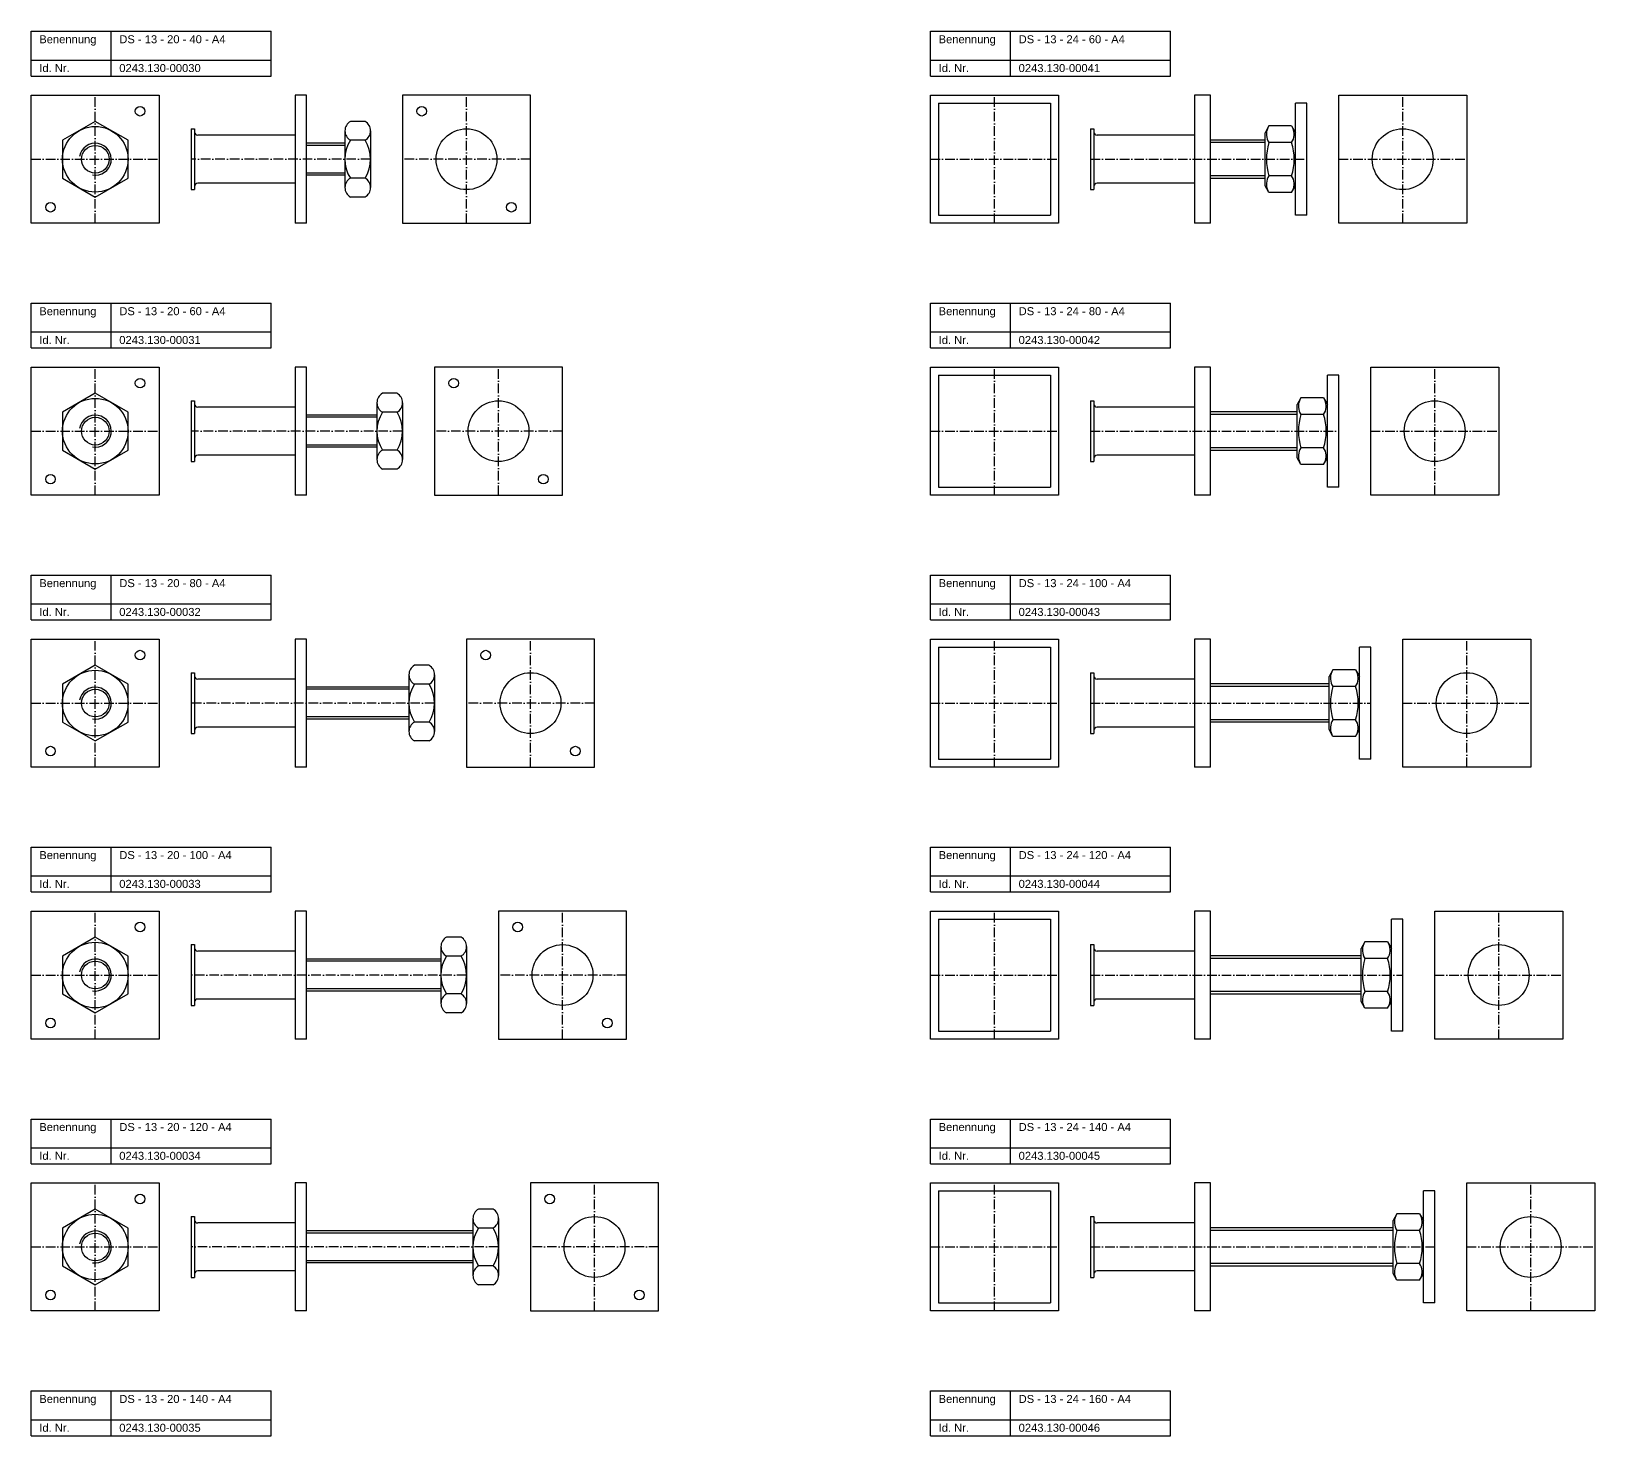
# Model space of a CAD drawing. Header units: millimetres. Extents: x 77 to 2545, y 1116 to 2936.
# Drawn here: x 1468 to 2445, y 2058 to 2936 of the extents above; entities that cross this region are included whole.
import ezdxf

# ---------------------------------------------------------------- set-up
doc = ezdxf.new("R2010")
doc.units = ezdxf.units.MM
doc.header["$LTSCALE"] = 0.5
doc.linetypes.add('achse', pattern=[18, 12, -3, 0, -3])
doc.layers.add('HALFEN', color=2, linetype='CONTINUOUS')
doc.styles.add('ARIAL50', font='ARIAL.TTF', dxfattribs={"height": 5})

msp = doc.modelspace()

# ---------------------------------------------------------------- linework, layer by layer
at = {"layer": 'HALFEN'}
for p, q in [((1468.25, 2936.25), (1618.25, 2936.25)), ((1468.25, 2908.25), (1468.25, 2936.25)), ((1518.25, 2908.25), (1518.25, 2936.25)), ((1618.25, 2908.25), (1618.25, 2936.25)), ((2030.25, 2936.25), (2180.25, 2936.25)), ((2030.25, 2908.25), (2030.25, 2936.25)), ((2080.25, 2908.25), (2080.25, 2936.25)), ((2180.25, 2908.25), (2180.25, 2936.25)), ((1468.25, 2918.25), (1618.25, 2918.25)), ((2030.25, 2918.25), (2180.25, 2918.25)), ((1468.25, 2908.25), (1618.25, 2908.25)), ((2030.25, 2908.25), (2180.25, 2908.25)), ((1468.25, 2816.25), (1468.25, 2896.25)), ((1468.25, 2896.25), (1548.25, 2896.25)), ((1548.25, 2896.25), (1548.25, 2816.25)), ((1633.25, 2896.25), (1633.25, 2816.25)), ((1640.25, 2896.25), (1633.25, 2896.25)), ((1640.25, 2816.25), (1640.25, 2896.25)), ((1700.25, 2896.25), (1700.25, 2816.25)), ((1780.25, 2896.25), (1700.25, 2896.25)), ((1780.25, 2816.25), (1780.25, 2896.25)), ((2030.25, 2816.25), (2030.25, 2896.25)), ((2030.25, 2896.25), (2110.25, 2896.25)), ((2110.25, 2896.25), (2110.25, 2816.25)), ((2195.25, 2896.25), (2195.25, 2816.25)), ((2205.25, 2896.25), (2195.25, 2896.25)), ((2205.25, 2816.25), (2205.25, 2896.25)), ((2285.25, 2816.25), (2285.25, 2896.25)), ((2285.25, 2896.25), (2365.25, 2896.25)), ((2365.25, 2896.25), (2365.25, 2816.25)), ((2035.25, 2891.25), (2035.25, 2821.25)), ((2035.25, 2891.25), (2105.25, 2891.25)), ((2105.25, 2891.25), (2105.25, 2821.25)), ((2258.25, 2821.25), (2258.25, 2891.25)), ((2265.25, 2891.25), (2258.25, 2891.25)), ((2265.25, 2821.25), (2265.25, 2891.25)), ((1568.25, 2875.25), (1568.25, 2837.25)), ((1568.25, 2875.25), (1570.25, 2875.25)), ((1570.25, 2875.25), (1570.25, 2837.25)), ((1664.25, 2874), (1664.25, 2838.5)), ((1676.83, 2879.92), (1667.67, 2879.92)), ((1680.25, 2874), (1680.25, 2838.5)), ((2130.25, 2875.25), (2130.25, 2837.25)), ((2130.25, 2875.25), (2132.25, 2875.25)), ((2132.25, 2875.25), (2132.25, 2837.25)), ((2241.67, 2877.04), (2239.25, 2872.85)), ((2239.25, 2839.65), (2239.25, 2872.85)), ((2255.83, 2877.04), (2241.67, 2877.04)), ((2255.83, 2877.04), (2258.25, 2872.85)), ((1633.25, 2871.25), (1572.25, 2871.25)), ((1664.25, 2866.25), (1640.25, 2866.25)), ((1664.25, 2864.9), (1640.25, 2864.9)), ((1676.83, 2868.09), (1667.67, 2868.09)), ((2195.25, 2871.25), (2134.25, 2871.25)), ((2239.25, 2868.25), (2205.25, 2868.25)), ((2239.25, 2866.63), (2205.25, 2866.63)), ((2255.83, 2866.64), (2241.67, 2866.64)), ((1664.25, 2847.6), (1640.25, 2847.6)), ((1664.25, 2846.25), (1640.25, 2846.25)), ((1676.83, 2844.41), (1667.67, 2844.41)), ((2239.25, 2845.87), (2205.25, 2845.87)), ((2239.25, 2844.25), (2205.25, 2844.25)), ((2255.83, 2845.86), (2241.67, 2845.86)), ((1568.25, 2837.25), (1570.25, 2837.25)), ((1633.25, 2841.25), (1572.25, 2841.25)), ((2130.25, 2837.25), (2132.25, 2837.25)), ((2195.25, 2841.25), (2134.25, 2841.25)), ((2241.67, 2835.46), (2239.25, 2839.65)), ((2255.83, 2835.46), (2241.67, 2835.46)), ((2255.83, 2835.46), (2258.25, 2839.65)), ((1676.83, 2832.58), (1667.67, 2832.58)), ((1548.25, 2816.25), (1468.25, 2816.25)), ((1640.25, 2816.25), (1633.25, 2816.25)), ((1700.25, 2816.25), (1780.25, 2816.25)), ((2110.25, 2816.25), (2030.25, 2816.25)), ((2035.25, 2821.25), (2105.25, 2821.25)), ((2205.25, 2816.25), (2195.25, 2816.25)), ((2265.25, 2821.25), (2258.25, 2821.25)), ((2365.25, 2816.25), (2285.25, 2816.25)), ((1468.25, 2766.25), (1618.25, 2766.25)), ((1468.25, 2738.25), (1468.25, 2766.25)), ((1518.25, 2738.25), (1518.25, 2766.25)), ((1618.25, 2738.25), (1618.25, 2766.25)), ((2030.25, 2766.25), (2180.25, 2766.25)), ((2030.25, 2738.25), (2030.25, 2766.25)), ((2080.25, 2738.25), (2080.25, 2766.25)), ((2180.25, 2738.25), (2180.25, 2766.25)), ((1468.25, 2748.25), (1618.25, 2748.25)), ((2030.25, 2748.25), (2180.25, 2748.25)), ((1468.25, 2738.25), (1618.25, 2738.25)), ((2030.25, 2738.25), (2180.25, 2738.25)), ((1468.25, 2726.25), (1548.25, 2726.25)), ((1468.25, 2646.25), (1468.25, 2726.25)), ((1548.25, 2726.25), (1548.25, 2646.25)), ((1633.25, 2726.25), (1633.25, 2646.25)), ((1640.25, 2726.25), (1633.25, 2726.25)), ((1640.25, 2646.25), (1640.25, 2726.25)), ((1800.25, 2726.25), (1720.25, 2726.25)), ((1720.25, 2726.25), (1720.25, 2646.25)), ((1800.25, 2646.25), (1800.25, 2726.25)), ((2030.25, 2726.25), (2110.25, 2726.25)), ((2030.25, 2646.25), (2030.25, 2726.25)), ((2110.25, 2726.25), (2110.25, 2646.25)), ((2195.25, 2726.25), (2195.25, 2646.25)), ((2205.25, 2726.25), (2195.25, 2726.25)), ((2205.25, 2646.25), (2205.25, 2726.25)), ((2305.25, 2726.25), (2385.25, 2726.25)), ((2305.25, 2646.25), (2305.25, 2726.25)), ((2385.25, 2726.25), (2385.25, 2646.25)), ((2035.25, 2721.25), (2105.25, 2721.25)), ((2035.25, 2721.25), (2035.25, 2651.25)), ((2105.25, 2721.25), (2105.25, 2651.25)), ((2278.25, 2651.25), (2278.25, 2721.25)), ((2285.25, 2721.25), (2278.25, 2721.25)), ((2285.25, 2651.25), (2285.25, 2721.25)), ((1696.83, 2709.92), (1687.67, 2709.92)), ((2261.67, 2707.04), (2259.25, 2702.85)), ((2275.83, 2707.04), (2261.67, 2707.04)), ((2275.83, 2707.04), (2278.25, 2702.85)), ((1568.25, 2705.25), (1568.25, 2667.25)), ((1568.25, 2705.25), (1570.25, 2705.25)), ((1570.25, 2705.25), (1570.25, 2667.25)), ((1633.25, 2701.25), (1572.25, 2701.25)), ((1684.25, 2704), (1684.25, 2668.5)), ((1696.83, 2698.09), (1687.67, 2698.09)), ((1700.25, 2704), (1700.25, 2668.5)), ((2130.25, 2705.25), (2130.25, 2667.25)), ((2130.25, 2705.25), (2132.25, 2705.25)), ((2132.25, 2705.25), (2132.25, 2667.25)), ((2195.25, 2701.25), (2134.25, 2701.25)), ((2259.25, 2698.25), (2205.25, 2698.25)), ((2259.25, 2696.63), (2205.25, 2696.63)), ((2259.25, 2669.65), (2259.25, 2702.85)), ((2275.83, 2696.64), (2261.67, 2696.64)), ((1684.25, 2696.25), (1640.25, 2696.25)), ((1684.25, 2694.9), (1640.25, 2694.9)), ((1684.25, 2677.6), (1640.25, 2677.6)), ((1568.25, 2667.25), (1570.25, 2667.25)), ((1633.25, 2671.25), (1572.25, 2671.25)), ((1684.25, 2676.25), (1640.25, 2676.25)), ((1696.83, 2674.41), (1687.67, 2674.41)), ((2130.25, 2667.25), (2132.25, 2667.25)), ((2195.25, 2671.25), (2134.25, 2671.25)), ((2259.25, 2675.87), (2205.25, 2675.87)), ((2259.25, 2674.25), (2205.25, 2674.25)), ((2261.67, 2665.46), (2259.25, 2669.65)), ((2275.83, 2675.86), (2261.67, 2675.86)), ((2275.83, 2665.46), (2278.25, 2669.65)), ((1696.83, 2662.58), (1687.67, 2662.58)), ((2275.83, 2665.46), (2261.67, 2665.46)), ((2035.25, 2651.25), (2105.25, 2651.25)), ((2285.25, 2651.25), (2278.25, 2651.25)), ((1548.25, 2646.25), (1468.25, 2646.25)), ((1640.25, 2646.25), (1633.25, 2646.25)), ((1720.25, 2646.25), (1800.25, 2646.25)), ((2110.25, 2646.25), (2030.25, 2646.25)), ((2205.25, 2646.25), (2195.25, 2646.25)), ((2385.25, 2646.25), (2305.25, 2646.25)), ((1468.25, 2596.25), (1618.25, 2596.25)), ((1468.25, 2568.25), (1468.25, 2596.25)), ((1518.25, 2568.25), (1518.25, 2596.25)), ((1618.25, 2568.25), (1618.25, 2596.25)), ((2030.25, 2596.25), (2180.25, 2596.25)), ((2030.25, 2568.25), (2030.25, 2596.25)), ((2080.25, 2568.25), (2080.25, 2596.25)), ((2180.25, 2568.25), (2180.25, 2596.25)), ((1468.25, 2578.25), (1618.25, 2578.25)), ((2030.25, 2578.25), (2180.25, 2578.25)), ((1468.25, 2568.25), (1618.25, 2568.25)), ((2030.25, 2568.25), (2180.25, 2568.25)), ((1468.25, 2556.25), (1548.25, 2556.25)), ((1468.25, 2476.25), (1468.25, 2556.25)), ((1548.25, 2556.25), (1548.25, 2476.25)), ((1633.25, 2556.25), (1633.25, 2476.25)), ((1640.25, 2556.25), (1633.25, 2556.25)), ((1640.25, 2476.25), (1640.25, 2556.25)), ((1820.25, 2556.25), (1740.25, 2556.25)), ((1740.25, 2556.25), (1740.25, 2476.25)), ((1820.25, 2476.25), (1820.25, 2556.25)), ((2030.25, 2556.25), (2110.25, 2556.25)), ((2030.25, 2476.25), (2030.25, 2556.25)), ((2035.25, 2551.25), (2105.25, 2551.25)), ((2035.25, 2551.25), (2035.25, 2481.25)), ((2105.25, 2551.25), (2105.25, 2481.25)), ((2110.25, 2556.25), (2110.25, 2476.25)), ((2195.25, 2556.25), (2195.25, 2476.25)), ((2205.25, 2556.25), (2195.25, 2556.25)), ((2205.25, 2476.25), (2205.25, 2556.25)), ((2298.25, 2481.25), (2298.25, 2551.25)), ((2305.25, 2551.25), (2298.25, 2551.25)), ((2305.25, 2481.25), (2305.25, 2551.25)), ((2325.25, 2556.25), (2405.25, 2556.25)), ((2325.25, 2476.25), (2325.25, 2556.25)), ((2405.25, 2556.25), (2405.25, 2476.25)), ((1568.25, 2535.25), (1568.25, 2497.25)), ((1568.25, 2535.25), (1570.25, 2535.25)), ((1570.25, 2535.25), (1570.25, 2497.25)), ((1633.25, 2531.25), (1572.25, 2531.25)), ((1704.25, 2534), (1704.25, 2498.5)), ((1716.83, 2539.92), (1707.67, 2539.92)), ((1720.25, 2534), (1720.25, 2498.5)), ((2130.25, 2535.25), (2130.25, 2497.25)), ((2130.25, 2535.25), (2132.25, 2535.25)), ((2132.25, 2535.25), (2132.25, 2497.25)), ((2195.25, 2531.25), (2134.25, 2531.25)), ((2281.67, 2537.04), (2279.25, 2532.85)), ((2279.25, 2499.65), (2279.25, 2532.85)), ((2295.83, 2537.04), (2281.67, 2537.04)), ((2295.83, 2537.04), (2298.25, 2532.85)), ((1704.25, 2526.25), (1640.25, 2526.25)), ((1704.25, 2524.9), (1640.25, 2524.9)), ((1716.83, 2528.09), (1707.67, 2528.09)), ((2279.25, 2528.25), (2205.25, 2528.25)), ((2279.25, 2526.63), (2205.25, 2526.63)), ((2295.83, 2526.64), (2281.67, 2526.64)), ((1633.25, 2501.25), (1572.25, 2501.25)), ((1704.25, 2507.6), (1640.25, 2507.6)), ((1704.25, 2506.25), (1640.25, 2506.25)), ((1716.83, 2504.41), (1707.67, 2504.41)), ((2195.25, 2501.25), (2134.25, 2501.25)), ((2279.25, 2505.87), (2205.25, 2505.87)), ((2279.25, 2504.25), (2205.25, 2504.25)), ((2295.83, 2505.86), (2281.67, 2505.86)), ((1568.25, 2497.25), (1570.25, 2497.25)), ((1716.83, 2492.58), (1707.67, 2492.58)), ((2130.25, 2497.25), (2132.25, 2497.25)), ((2281.67, 2495.46), (2279.25, 2499.65)), ((2295.83, 2495.46), (2281.67, 2495.46)), ((2295.83, 2495.46), (2298.25, 2499.65)), ((1548.25, 2476.25), (1468.25, 2476.25)), ((1640.25, 2476.25), (1633.25, 2476.25)), ((1740.25, 2476.25), (1820.25, 2476.25)), ((2110.25, 2476.25), (2030.25, 2476.25)), ((2035.25, 2481.25), (2105.25, 2481.25)), ((2205.25, 2476.25), (2195.25, 2476.25)), ((2305.25, 2481.25), (2298.25, 2481.25)), ((2405.25, 2476.25), (2325.25, 2476.25)), ((1468.25, 2426.25), (1618.25, 2426.25)), ((1468.25, 2398.25), (1468.25, 2426.25)), ((1518.25, 2398.25), (1518.25, 2426.25)), ((1618.25, 2398.25), (1618.25, 2426.25)), ((2030.25, 2426.25), (2180.25, 2426.25)), ((2030.25, 2398.25), (2030.25, 2426.25)), ((2080.25, 2398.25), (2080.25, 2426.25)), ((2180.25, 2398.25), (2180.25, 2426.25)), ((1468.25, 2408.25), (1618.25, 2408.25)), ((2030.25, 2408.25), (2180.25, 2408.25)), ((1468.25, 2398.25), (1618.25, 2398.25)), ((2030.25, 2398.25), (2180.25, 2398.25)), ((1468.25, 2306.25), (1468.25, 2386.25)), ((1468.25, 2386.25), (1548.25, 2386.25)), ((1548.25, 2386.25), (1548.25, 2306.25)), ((1633.25, 2386.25), (1633.25, 2306.25)), ((1640.25, 2386.25), (1633.25, 2386.25)), ((1640.25, 2306.25), (1640.25, 2386.25)), ((1840.25, 2386.25), (1760.25, 2386.25)), ((1760.25, 2386.25), (1760.25, 2306.25)), ((1840.25, 2306.25), (1840.25, 2386.25)), ((2030.25, 2306.25), (2030.25, 2386.25)), ((2030.25, 2386.25), (2110.25, 2386.25)), ((2110.25, 2386.25), (2110.25, 2306.25)), ((2195.25, 2386.25), (2195.25, 2306.25)), ((2205.25, 2386.25), (2195.25, 2386.25)), ((2205.25, 2306.25), (2205.25, 2386.25)), ((2345.25, 2386.25), (2425.25, 2386.25)), ((2345.25, 2306.25), (2345.25, 2386.25)), ((2425.25, 2386.25), (2425.25, 2306.25)), ((2035.25, 2381.25), (2105.25, 2381.25)), ((2035.25, 2381.25), (2035.25, 2311.25)), ((2105.25, 2381.25), (2105.25, 2311.25)), ((2325.25, 2381.25), (2318.25, 2381.25)), ((2318.25, 2311.25), (2318.25, 2381.25)), ((2325.25, 2311.25), (2325.25, 2381.25)), ((1568.25, 2365.25), (1568.25, 2327.25)), ((1568.25, 2365.25), (1570.25, 2365.25)), ((1570.25, 2365.25), (1570.25, 2327.25)), ((1736.83, 2369.92), (1727.67, 2369.92)), ((2130.25, 2365.25), (2130.25, 2327.25)), ((2130.25, 2365.25), (2132.25, 2365.25)), ((2132.25, 2365.25), (2132.25, 2327.25)), ((2301.67, 2367.04), (2299.25, 2362.85)), ((2315.83, 2367.04), (2301.67, 2367.04)), ((2315.83, 2367.04), (2318.25, 2362.85)), ((1633.25, 2361.25), (1572.25, 2361.25)), ((1724.25, 2356.25), (1640.25, 2356.25)), ((1724.25, 2354.9), (1640.25, 2354.9)), ((1724.25, 2364), (1724.25, 2328.5)), ((1736.83, 2358.09), (1727.67, 2358.09)), ((1740.25, 2364), (1740.25, 2328.5)), ((2195.25, 2361.25), (2134.25, 2361.25)), ((2299.25, 2358.25), (2205.25, 2358.25)), ((2299.25, 2356.63), (2205.25, 2356.63)), ((2299.25, 2329.65), (2299.25, 2362.85)), ((2315.83, 2356.64), (2301.67, 2356.64)), ((1724.25, 2337.6), (1640.25, 2337.6)), ((1724.25, 2336.25), (1640.25, 2336.25)), ((2299.25, 2335.87), (2205.25, 2335.87)), ((2315.83, 2335.86), (2301.67, 2335.86)), ((1568.25, 2327.25), (1570.25, 2327.25)), ((1633.25, 2331.25), (1572.25, 2331.25)), ((1736.83, 2334.41), (1727.67, 2334.41)), ((2130.25, 2327.25), (2132.25, 2327.25)), ((2195.25, 2331.25), (2134.25, 2331.25)), ((2299.25, 2334.25), (2205.25, 2334.25)), ((2301.67, 2325.46), (2299.25, 2329.65)), ((2315.83, 2325.46), (2301.67, 2325.46)), ((2315.83, 2325.46), (2318.25, 2329.65)), ((1736.83, 2322.58), (1727.67, 2322.58)), ((1548.25, 2306.25), (1468.25, 2306.25)), ((1640.25, 2306.25), (1633.25, 2306.25)), ((1760.25, 2306.25), (1840.25, 2306.25)), ((2110.25, 2306.25), (2030.25, 2306.25)), ((2035.25, 2311.25), (2105.25, 2311.25)), ((2205.25, 2306.25), (2195.25, 2306.25)), ((2325.25, 2311.25), (2318.25, 2311.25)), ((2425.25, 2306.25), (2345.25, 2306.25)), ((1468.25, 2256.25), (1618.25, 2256.25)), ((1468.25, 2228.25), (1468.25, 2256.25)), ((1518.25, 2228.25), (1518.25, 2256.25)), ((1618.25, 2228.25), (1618.25, 2256.25)), ((2030.25, 2256.25), (2180.25, 2256.25)), ((2030.25, 2228.25), (2030.25, 2256.25)), ((2080.25, 2228.25), (2080.25, 2256.25)), ((2180.25, 2228.25), (2180.25, 2256.25)), ((1468.25, 2238.25), (1618.25, 2238.25)), ((2030.25, 2238.25), (2180.25, 2238.25)), ((1468.25, 2228.25), (1618.25, 2228.25)), ((2030.25, 2228.25), (2180.25, 2228.25)), ((1468.25, 2216.25), (1548.25, 2216.25)), ((1468.25, 2136.25), (1468.25, 2216.25)), ((1548.25, 2216.25), (1548.25, 2136.25)), ((1633.25, 2216.25), (1633.25, 2136.25)), ((1640.25, 2216.25), (1633.25, 2216.25)), ((1640.25, 2136.25), (1640.25, 2216.25)), ((1860.25, 2216.25), (1780.25, 2216.25)), ((1780.25, 2216.25), (1780.25, 2136.25)), ((1860.25, 2136.25), (1860.25, 2216.25)), ((2030.25, 2216.25), (2110.25, 2216.25)), ((2030.25, 2136.25), (2030.25, 2216.25)), ((2035.25, 2211.25), (2105.25, 2211.25)), ((2035.25, 2211.25), (2035.25, 2141.25)), ((2105.25, 2211.25), (2105.25, 2141.25)), ((2110.25, 2216.25), (2110.25, 2136.25)), ((2195.25, 2216.25), (2195.25, 2136.25)), ((2205.25, 2216.25), (2195.25, 2216.25)), ((2205.25, 2136.25), (2205.25, 2216.25)), ((2338.25, 2141.25), (2338.25, 2211.25)), ((2345.25, 2211.25), (2338.25, 2211.25)), ((2345.25, 2141.25), (2345.25, 2211.25)), ((2365.25, 2216.25), (2445.25, 2216.25)), ((2365.25, 2136.25), (2365.25, 2216.25)), ((2445.25, 2216.25), (2445.25, 2136.25)), ((1756.83, 2199.92), (1747.67, 2199.92)), ((1568.25, 2195.25), (1570.25, 2195.25)), ((1568.25, 2195.25), (1568.25, 2157.25)), ((1570.25, 2195.25), (1570.25, 2157.25)), ((1633.25, 2191.25), (1572.25, 2191.25)), ((1744.25, 2194), (1744.25, 2158.5)), ((1760.25, 2194), (1760.25, 2158.5)), ((2130.25, 2195.25), (2132.25, 2195.25)), ((2130.25, 2195.25), (2130.25, 2157.25)), ((2132.25, 2195.25), (2132.25, 2157.25)), ((2195.25, 2191.25), (2134.25, 2191.25)), ((2321.67, 2197.04), (2319.25, 2192.85)), ((2319.25, 2159.65), (2319.25, 2192.85)), ((2335.83, 2197.04), (2321.67, 2197.04)), ((2335.83, 2197.04), (2338.25, 2192.85)), ((1744.25, 2186.25), (1640.25, 2186.25)), ((1744.25, 2184.9), (1640.25, 2184.9)), ((1756.83, 2188.09), (1747.67, 2188.09)), ((2319.25, 2188.25), (2205.25, 2188.25)), ((2319.25, 2186.63), (2205.25, 2186.63)), ((2335.83, 2186.64), (2321.67, 2186.64)), ((1633.25, 2161.25), (1572.25, 2161.25)), ((1744.25, 2167.6), (1640.25, 2167.6)), ((1744.25, 2166.25), (1640.25, 2166.25)), ((1756.83, 2164.41), (1747.67, 2164.41)), ((2195.25, 2161.25), (2134.25, 2161.25)), ((2319.25, 2165.87), (2205.25, 2165.87)), ((2319.25, 2164.25), (2205.25, 2164.25)), ((2321.67, 2155.46), (2319.25, 2159.65)), ((2335.83, 2165.86), (2321.67, 2165.86)), ((2335.83, 2155.46), (2338.25, 2159.65)), ((1568.25, 2157.25), (1570.25, 2157.25)), ((1756.83, 2152.58), (1747.67, 2152.58)), ((2130.25, 2157.25), (2132.25, 2157.25)), ((2335.83, 2155.46), (2321.67, 2155.46)), ((2035.25, 2141.25), (2105.25, 2141.25)), ((2345.25, 2141.25), (2338.25, 2141.25)), ((1548.25, 2136.25), (1468.25, 2136.25)), ((1640.25, 2136.25), (1633.25, 2136.25)), ((1780.25, 2136.25), (1860.25, 2136.25)), ((2110.25, 2136.25), (2030.25, 2136.25)), ((2205.25, 2136.25), (2195.25, 2136.25)), ((2445.25, 2136.25), (2365.25, 2136.25)), ((1468.25, 2086.25), (1618.25, 2086.25)), ((1468.25, 2058.25), (1468.25, 2086.25)), ((1518.25, 2058.25), (1518.25, 2086.25)), ((1618.25, 2058.25), (1618.25, 2086.25)), ((2030.25, 2086.25), (2180.25, 2086.25)), ((2030.25, 2058.25), (2030.25, 2086.25)), ((2080.25, 2058.25), (2080.25, 2086.25)), ((2180.25, 2058.25), (2180.25, 2086.25)), ((1468.25, 2068.25), (1618.25, 2068.25)), ((2030.25, 2068.25), (2180.25, 2068.25)), ((1468.25, 2058.25), (1618.25, 2058.25)), ((2030.25, 2058.25), (2180.25, 2058.25))]:
    msp.add_line(p, q, dxfattribs=at)
at = {"layer": 'HALFEN', "color": 1, "linetype": 'achse'}
for p, q in [((1508.25, 2816.25), (1508.25, 2896.25)), ((1740.25, 2816.25), (1740.25, 2896.25)), ((2070.25, 2816.25), (2070.25, 2896.25)), ((2325.25, 2816.25), (2325.25, 2896.25)), ((1468.25, 2856.25), (1548.25, 2856.25)), ((1680.25, 2856.25), (1568.25, 2856.25)), ((1780.25, 2856.25), (1700.25, 2856.25)), ((2030.25, 2856.25), (2110.25, 2856.25)), ((2130.25, 2856.25), (2265.25, 2856.25)), ((2285.25, 2856.25), (2365.25, 2856.25)), ((1508.25, 2646.25), (1508.25, 2726.25)), ((1760.25, 2646.25), (1760.25, 2726.25)), ((2070.25, 2646.25), (2070.25, 2726.25)), ((2345.25, 2646.25), (2345.25, 2726.25)), ((1468.25, 2686.25), (1548.25, 2686.25)), ((1700.25, 2686.25), (1568.25, 2686.25)), ((1800.25, 2686.25), (1720.25, 2686.25)), ((2030.25, 2686.25), (2110.25, 2686.25)), ((2130.25, 2686.25), (2285.25, 2686.25)), ((2305.25, 2686.25), (2385.25, 2686.25)), ((1508.25, 2476.25), (1508.25, 2556.25)), ((1780.25, 2476.25), (1780.25, 2556.25)), ((2070.25, 2476.25), (2070.25, 2556.25)), ((2365.25, 2476.25), (2365.25, 2556.25)), ((1468.25, 2516.25), (1548.25, 2516.25)), ((1720.25, 2516.25), (1568.25, 2516.25)), ((1820.25, 2516.25), (1740.25, 2516.25)), ((2030.25, 2516.25), (2110.25, 2516.25)), ((2130.25, 2516.25), (2305.25, 2516.25)), ((2325.25, 2516.25), (2405.25, 2516.25)), ((1508.25, 2306.25), (1508.25, 2386.25)), ((1800.25, 2306.25), (1800.25, 2386.25)), ((2070.25, 2306.25), (2070.25, 2386.25)), ((2385.25, 2306.25), (2385.25, 2386.25)), ((1468.25, 2346.25), (1548.25, 2346.25)), ((1740.25, 2346.25), (1568.25, 2346.25)), ((1840.25, 2346.25), (1760.25, 2346.25)), ((2030.25, 2346.25), (2110.25, 2346.25)), ((2130.25, 2346.25), (2325.25, 2346.25)), ((2345.25, 2346.25), (2425.25, 2346.25)), ((1508.25, 2136.25), (1508.25, 2216.25)), ((1820.25, 2136.25), (1820.25, 2216.25)), ((2070.25, 2136.25), (2070.25, 2216.25)), ((2405.25, 2136.25), (2405.25, 2216.25)), ((1468.25, 2176.25), (1548.25, 2176.25)), ((1760.25, 2176.25), (1568.25, 2176.25)), ((1860.25, 2176.25), (1780.25, 2176.25)), ((2030.25, 2176.25), (2110.25, 2176.25)), ((2130.25, 2176.25), (2345.25, 2176.25)), ((2365.25, 2176.25), (2445.25, 2176.25))]:
    msp.add_line(p, q, dxfattribs=at)
at = {"layer": 'HALFEN'}
for points in [[(1487.75, 2844.41), (1508.25, 2832.58), (1528.75, 2844.41), (1528.75, 2868.09), (1508.25, 2879.92), (1487.75, 2868.09)], [(1487.75, 2674.41), (1508.25, 2662.58), (1528.75, 2674.41), (1528.75, 2698.09), (1508.25, 2709.92), (1487.75, 2698.09)], [(1487.75, 2504.41), (1508.25, 2492.58), (1528.75, 2504.41), (1528.75, 2528.09), (1508.25, 2539.92), (1487.75, 2528.09)], [(1487.75, 2334.41), (1508.25, 2322.58), (1528.75, 2334.41), (1528.75, 2358.09), (1508.25, 2369.92), (1487.75, 2358.09)], [(1487.75, 2164.41), (1508.25, 2152.58), (1528.75, 2164.41), (1528.75, 2188.09), (1508.25, 2199.92), (1487.75, 2188.09)]]:
    msp.add_lwpolyline(points, close=True, dxfattribs=at)
for centre, radius in [((1536.25, 2886.25), 3), ((1712.25, 2886.25), 3), ((1508.25, 2856.25), 20.5), ((1740.25, 2856.25), 19), ((2325.25, 2856.25), 19), ((1508.25, 2856.25), 8.65), ((1480.25, 2826.25), 3), ((1768.25, 2826.25), 3), ((1536.25, 2716.25), 3), ((1732.25, 2716.25), 3), ((1508.25, 2686.25), 20.5), ((1760.25, 2686.25), 19), ((2345.25, 2686.25), 19), ((1508.25, 2686.25), 8.65), ((1480.25, 2656.25), 3), ((1788.25, 2656.25), 3), ((1536.25, 2546.25), 3), ((1752.25, 2546.25), 3), ((1508.25, 2516.25), 20.5), ((1780.25, 2516.25), 19), ((2365.25, 2516.25), 19), ((1508.25, 2516.25), 8.65), ((1480.25, 2486.25), 3), ((1808.25, 2486.25), 3), ((1536.25, 2376.25), 3), ((1772.25, 2376.25), 3), ((1508.25, 2346.25), 20.5), ((1800.25, 2346.25), 19), ((2385.25, 2346.25), 19), ((1508.25, 2346.25), 8.65), ((1480.25, 2316.25), 3), ((1828.25, 2316.25), 3), ((1536.25, 2206.25), 3), ((1792.25, 2206.25), 3), ((1508.25, 2176.25), 20.5), ((1820.25, 2176.25), 19), ((2405.25, 2176.25), 19), ((1508.25, 2176.25), 8.65), ((1480.25, 2146.25), 3), ((1848.25, 2146.25), 3)]:
    msp.add_circle(centre, radius, dxfattribs=at)
for centre, radius, start, end in [((1572.25, 2873.25), 2, 180, 270), ((1671.08, 2874), 6.83, 120, 240), ((1673.42, 2874), 6.83, 300, 60), ((2134.25, 2873.25), 2, 180, 270), ((2249.25, 2871.84), 9.19, 154.43847, 214.43847), ((2248.25, 2871.84), 9.19, 325.56153, 25.56153), ((1686.46, 2856.25), 22.21, 147.79577, 212.20423), ((1658.04, 2856.25), 22.21, 327.79577, 32.20423), ((2274.4, 2856.25), 34.35, 162.38303, 197.61697), ((2223.1, 2856.25), 34.35, 342.38303, 17.61697), ((1671.08, 2838.5), 6.83, 120, 240), ((1673.42, 2838.5), 6.83, 300, 60), ((2249.25, 2840.66), 9.19, 145.56153, 205.56153), ((2248.25, 2840.66), 9.19, 334.43847, 34.43847), ((1572.25, 2839.25), 2, 90, 180), ((2134.25, 2839.25), 2, 90, 180), ((1691.08, 2704), 6.83, 120, 240), ((1693.42, 2704), 6.83, 300, 60), ((1572.25, 2703.25), 2, 180, 270), ((1706.46, 2686.25), 22.21, 147.79577, 212.20423), ((1678.04, 2686.25), 22.21, 327.79577, 32.20423), ((2134.25, 2703.25), 2, 180, 270), ((2269.25, 2701.84), 9.19, 154.43847, 214.43847), ((2294.4, 2686.25), 34.35, 162.38303, 197.61697), ((2268.25, 2701.84), 9.19, 325.56153, 25.56153), ((2243.1, 2686.25), 34.35, 342.38303, 17.61697), ((1572.25, 2669.25), 2, 90, 180), ((1691.08, 2668.5), 6.83, 120, 240), ((1693.42, 2668.5), 6.83, 300, 60), ((2134.25, 2669.25), 2, 90, 180), ((2269.25, 2670.66), 9.19, 145.56153, 205.56153), ((2268.25, 2670.66), 9.19, 334.43847, 34.43847), ((1572.25, 2533.25), 2, 180, 270), ((1711.08, 2534), 6.83, 120, 240), ((1713.42, 2534), 6.83, 300, 60), ((2134.25, 2533.25), 2, 180, 270), ((2289.25, 2531.84), 9.19, 154.43847, 214.43847), ((2288.25, 2531.84), 9.19, 325.56153, 25.56153), ((1726.46, 2516.25), 22.21, 147.79577, 212.20423), ((1698.04, 2516.25), 22.21, 327.79577, 32.20423), ((2314.4, 2516.25), 34.35, 162.38303, 197.61697), ((2263.1, 2516.25), 34.35, 342.38303, 17.61697), ((1572.25, 2499.25), 2, 90, 180), ((1711.08, 2498.5), 6.83, 120, 240), ((1713.42, 2498.5), 6.83, 300, 60), ((2134.25, 2499.25), 2, 90, 180), ((2289.25, 2500.66), 9.19, 145.56153, 205.56153), ((2288.25, 2500.66), 9.19, 334.43847, 34.43847), ((1731.08, 2364), 6.83, 120, 240), ((1733.42, 2364), 6.83, 300, 60), ((2309.25, 2361.84), 9.19, 154.43847, 214.43847), ((2308.25, 2361.84), 9.19, 325.56153, 25.56153), ((1572.25, 2363.25), 2, 180, 270), ((1746.46, 2346.25), 22.21, 147.79577, 212.20423), ((1718.04, 2346.25), 22.21, 327.79577, 32.20423), ((2134.25, 2363.25), 2, 180, 270), ((2334.4, 2346.25), 34.35, 162.38303, 197.61697), ((2283.1, 2346.25), 34.35, 342.38303, 17.61697), ((2309.25, 2330.66), 9.19, 145.56153, 205.56153), ((2308.25, 2330.66), 9.19, 334.43847, 34.43847), ((1572.25, 2329.25), 2, 90, 180), ((1731.08, 2328.5), 6.83, 120, 240), ((1733.42, 2328.5), 6.83, 300, 60), ((2134.25, 2329.25), 2, 90, 180), ((1751.08, 2194), 6.83, 120, 240), ((1753.42, 2194), 6.83, 300, 60), ((1572.25, 2193.25), 2, 180, 270), ((2134.25, 2193.25), 2, 180, 270), ((2329.25, 2191.84), 9.19, 154.43847, 214.43847), ((2328.25, 2191.84), 9.19, 325.56153, 25.56153), ((1766.46, 2176.25), 22.21, 147.79577, 212.20423), ((1738.04, 2176.25), 22.21, 327.79577, 32.20423), ((2354.4, 2176.25), 34.35, 162.38303, 197.61697), ((2303.1, 2176.25), 34.35, 342.38303, 17.61697), ((1572.25, 2159.25), 2, 90, 180), ((1751.08, 2158.5), 6.83, 120, 240), ((1753.42, 2158.5), 6.83, 300, 60), ((2134.25, 2159.25), 2, 90, 180), ((2329.25, 2160.66), 9.19, 145.56153, 205.56153), ((2328.25, 2160.66), 9.19, 334.43847, 34.43847)]:
    msp.add_arc(centre, radius, start, end, dxfattribs=at)
at = {"layer": 'HALFEN', "color": 1}
for centre in [(1508.25, 2856.25), (1508.25, 2686.25), (1508.25, 2516.25), (1508.25, 2346.25), (1508.25, 2176.25)]:
    msp.add_arc(centre, 10, 260, 170, dxfattribs=at)

# ---------------------------------------------------------------- texts
at = {"layer": 'HALFEN', "style": 'ARIAL50'}
for s, p in [('Benennung', (1473.25, 2928.75)), ('DS - 13 - 20 - 40 - A4', (1523.25, 2928.75)), ('Benennung', (2035.25, 2928.75)), ('DS - 13 - 24 - 60 - A4', (2085.25, 2928.75)), ('Id. Nr.', (1473.25, 2910.75)), ('0243.130-00030', (1523.25, 2910.75)), ('Id. Nr.', (2035.25, 2910.75)), ('0243.130-00041', (2085.25, 2910.75)), ('Benennung', (1473.25, 2758.75)), ('DS - 13 - 20 - 60 - A4', (1523.25, 2758.75)), ('Benennung', (2035.25, 2758.75)), ('DS - 13 - 24 - 80 - A4', (2085.25, 2758.75)), ('Id. Nr.', (1473.25, 2740.75)), ('0243.130-00031', (1523.25, 2740.75)), ('Id. Nr.', (2035.25, 2740.75)), ('0243.130-00042', (2085.25, 2740.75)), ('Benennung', (1473.25, 2588.75)), ('DS - 13 - 20 - 80 - A4', (1523.25, 2588.75)), ('Benennung', (2035.25, 2588.75)), ('DS - 13 - 24 - 100 - A4', (2085.25, 2588.75)), ('Id. Nr.', (1473.25, 2570.75)), ('0243.130-00032', (1523.25, 2570.75)), ('Id. Nr.', (2035.25, 2570.75)), ('0243.130-00043', (2085.25, 2570.75)), ('Benennung', (1473.25, 2418.75)), ('DS - 13 - 20 - 100 - A4', (1523.25, 2418.75)), ('Benennung', (2035.25, 2418.75)), ('DS - 13 - 24 - 120 - A4', (2085.25, 2418.75)), ('Id. Nr.', (1473.25, 2400.75)), ('0243.130-00033', (1523.25, 2400.75)), ('Id. Nr.', (2035.25, 2400.75)), ('0243.130-00044', (2085.25, 2400.75)), ('Benennung', (1473.25, 2248.75)), ('DS - 13 - 20 - 120 - A4', (1523.25, 2248.75)), ('Benennung', (2035.25, 2248.75)), ('DS - 13 - 24 - 140 - A4', (2085.25, 2248.75)), ('Id. Nr.', (1473.25, 2230.75)), ('0243.130-00034', (1523.25, 2230.75)), ('Id. Nr.', (2035.25, 2230.75)), ('0243.130-00045', (2085.25, 2230.75)), ('Benennung', (1473.25, 2078.75)), ('DS - 13 - 20 - 140 - A4', (1523.25, 2078.75)), ('Benennung', (2035.25, 2078.75)), ('DS - 13 - 24 - 160 - A4', (2085.25, 2078.75)), ('Id. Nr.', (1473.25, 2060.75)), ('0243.130-00035', (1523.25, 2060.75)), ('Id. Nr.', (2035.25, 2060.75)), ('0243.130-00046', (2085.25, 2060.75))]:
    msp.add_text(s, height=5, dxfattribs=at).set_placement(p)

doc.saveas('drawing.dxf')
